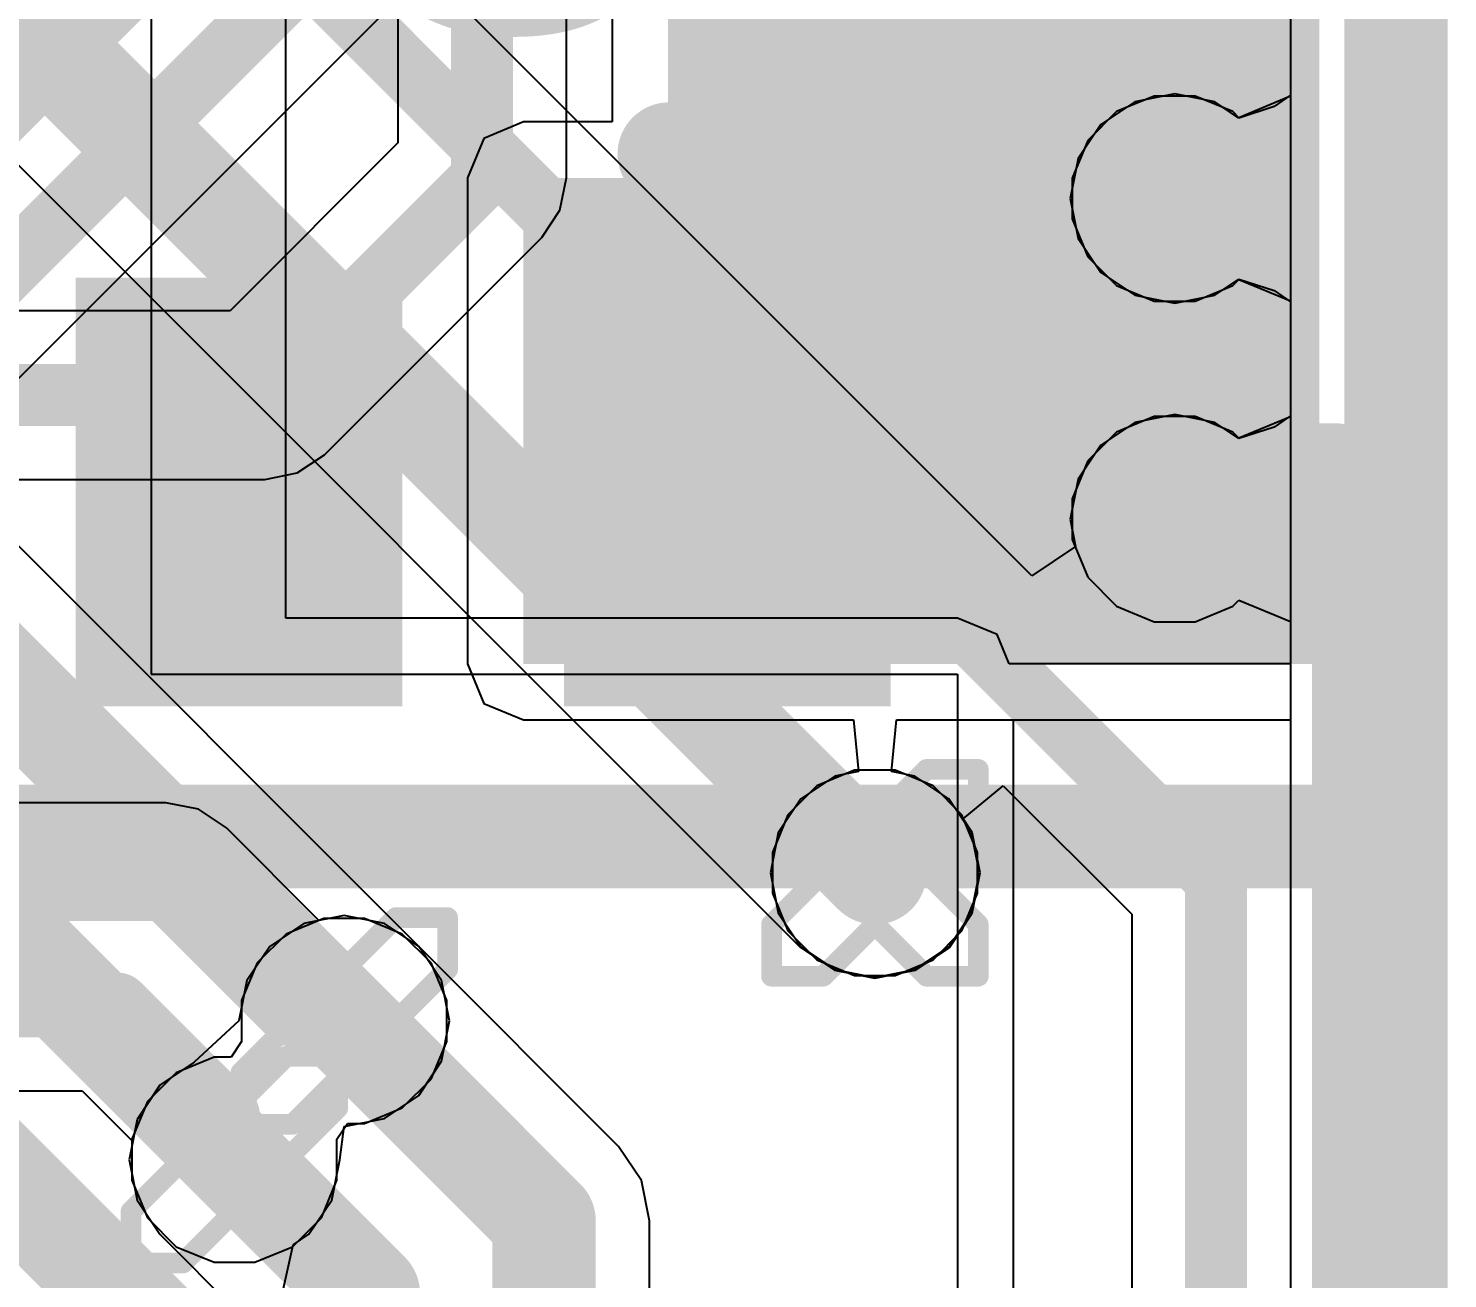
# Model space of a CAD drawing. Header units: inches. Extents: x 3 to 215, y 2 to 215.
# Drawn here: x 3.7501 to 3.8874, y 2.9535 to 3.0745 of the extents above; entities that cross this region are included whole.
import ezdxf

# ---------------------------------------------------------------- set-up
doc = ezdxf.new("R2010")
doc.units = ezdxf.units.IN
doc.header["$MEASUREMENT"] = 0
for name, color, linetype in [('Board_Outline', 56, 'Continuous'), ('Bottom Layer', 5, 'Continuous'), ('Bottom Overlay', 54, 'Continuous'), ('Bottom Paste', 16, 'Continuous'), ('Bottom Solder', 6, 'Continuous'), ('Dimension', 6, 'Continuous'), ('Drill Drawing', 1, 'Continuous'), ('Layer 1', 16, 'Continuous'), ('Layer 2', 76, 'Continuous'), ('Top Layer', 1, 'Continuous'), ('Via Holes', 16, 'Continuous')]:
    doc.layers.add(name, color=color, linetype=linetype)
doc.styles.add('Arial', font='', dxfattribs={"height": 0.2})
doc.styles.add('Arial_Bold', font='', dxfattribs={"height": 0.2})
doc.styles.get('Arial').set_extended_font_data('Arial')
doc.styles.get('Arial_Bold').set_extended_font_data('Arial', bold=True)

# ---------------------------------------------------------------- blocks, each defined once
blk = doc.blocks.new('0781710002_B_37')
at = {"layer": 'Bottom Layer'}
for points in [[(-0.011811, -0.0575787), (-0.011811, -0.0910433), (-0.035433, -0.0910433), (-0.035433, -0.0575787)], [(0.035433, -0.0575787), (0.035433, -0.0910433), (0.011811, -0.0910433), (0.011811, -0.0575787)]]:
    blk.add_hatch(color=5, dxfattribs=at).paths.add_polyline_path(points)
at = {"layer": 'Bottom Paste'}
for points in [[(-0.011811, -0.0575787), (-0.011811, -0.0910433), (-0.035433, -0.0910433), (-0.035433, -0.0575787)], [(0.035433, -0.0575787), (0.035433, -0.0910433), (0.011811, -0.0910433), (0.011811, -0.0575787)]]:
    blk.add_hatch(color=16, dxfattribs=at).paths.add_polyline_path(points)
at = {"layer": 'Bottom Solder'}
for points in [[(-0.007811, -0.0535787), (-0.007811, -0.0950433), (-0.039433, -0.0950433), (-0.039433, -0.0535787)], [(0.039433, -0.0535787), (0.039433, -0.0950433), (0.007811, -0.0950433), (0.007811, -0.0535787)]]:
    blk.add_hatch(color=6, dxfattribs=at).paths.add_polyline_path(points)
at = {"layer": 'Bottom Overlay'}
for points, const_width in [([(-0.0826772, 0.0463582), (-0.0826772, -0.0784449)], 0.005), ([(-0.0476378, -0.0784449), (-0.0826772, -0.0784449)], 0.005), ([(-0.024, -0.101), (-0.03, -0.107)], 0.01), ([(-0.018, -0.107), (-0.024, -0.101)], 0.01), ([(-0.018, -0.107), (-0.03, -0.107)], 0.01)]:
    blk.add_lwpolyline(points, dxfattribs=dict(at, const_width=const_width))
for points, const_width in [([(-0.0839272, -0.0784449, 1), (-0.0814272, -0.0784449, 1)], 0.0025), ([(-0.0839272, -0.0784449, 1), (-0.0814272, -0.0784449, 1)], 0.0025), ([(-0.0488878, -0.0784449, 1), (-0.0463878, -0.0784449, 1)], 0.0025), ([(-0.0265, -0.101, 1), (-0.0215, -0.101, 1)], 0.005), ([(-0.0265, -0.101, 1), (-0.0215, -0.101, 1)], 0.005), ([(-0.0325, -0.107, 1), (-0.0275, -0.107, 1)], 0.005), ([(-0.0325, -0.107, 1), (-0.0275, -0.107, 1)], 0.005), ([(-0.0205, -0.107, 1), (-0.0155, -0.107, 1)], 0.005), ([(-0.0205, -0.107, 1), (-0.0155, -0.107, 1)], 0.005)]:
    blk.add_lwpolyline(points, format="xyb", close=True, dxfattribs=dict(at, const_width=const_width))
blk = doc.blocks.new('C___0402_B_53')
at = {"layer": 'Bottom Layer'}
for points in [[(-0.0095, 0.0125), (-0.0095, -0.0125), (-0.0275, -0.0125), (-0.0275, 0.0125)], [(0.0275, 0.0125), (0.0275, -0.0125), (0.0095, -0.0125), (0.0095, 0.0125)]]:
    blk.add_hatch(color=5, dxfattribs=at).paths.add_polyline_path(points)
at = {"layer": 'Bottom Paste'}
for points in [[(-0.0095, 0.0125), (-0.0095, -0.0125), (-0.0275, -0.0125), (-0.0275, 0.0125)], [(0.0275, 0.0125), (0.0275, -0.0125), (0.0095, -0.0125), (0.0095, 0.0125)]]:
    blk.add_hatch(color=16, dxfattribs=at).paths.add_polyline_path(points)
at = {"layer": 'Bottom Solder'}
for points in [[(-0.0071378, 0.0148622), (-0.0071378, -0.0148622), (-0.0298622, -0.0148622), (-0.0298622, 0.0148622)], [(0.0298622, 0.0148622), (0.0298622, -0.0148622), (0.0071378, -0.0148622), (0.0071378, 0.0148622)]]:
    blk.add_hatch(color=6, dxfattribs=at).paths.add_polyline_path(points)
at = {"layer": 'Bottom Overlay', "const_width": 0.005}
for points in [[(-0.031, 0.016), (-0.011, 0.016)], [(-0.031, 0.016), (-0.031, -0.016)], [(0.011, 0.016), (0.031, 0.016)], [(0.031, 0.016), (0.031, -0.016)], [(-0.031, -0.016), (-0.011, -0.016)], [(0.011, -0.016), (0.031, -0.016)]]:
    blk.add_lwpolyline(points, dxfattribs=at)
at = {"layer": 'Bottom Overlay', "const_width": 0.0025}
for points in [[(-0.03225, 0.016, 1), (-0.02975, 0.016, 1)], [(-0.03225, 0.016, 1), (-0.02975, 0.016, 1)], [(-0.01225, 0.016, 1), (-0.00975, 0.016, 1)], [(0.00975, 0.016, 1), (0.01225, 0.016, 1)], [(0.02975, 0.016, 1), (0.03225, 0.016, 1)], [(0.02975, 0.016, 1), (0.03225, 0.016, 1)], [(-0.03225, -0.016, 1), (-0.02975, -0.016, 1)], [(-0.03225, -0.016, 1), (-0.02975, -0.016, 1)], [(-0.01225, -0.016, 1), (-0.00975, -0.016, 1)], [(0.00975, -0.016, 1), (0.01225, -0.016, 1)], [(0.02975, -0.016, 1), (0.03225, -0.016, 1)], [(0.02975, -0.016, 1), (0.03225, -0.016, 1)]]:
    blk.add_lwpolyline(points, format="xyb", close=True, dxfattribs=at)

msp = doc.modelspace()

# ---------------------------------------------------------------- hatches: boundary and pattern name
at = {"layer": 'Bottom Layer'}
for points in [[(3.812, 3.013), (3.875, 3.013), (3.875, 3.1), (3.812, 3.1)], [(3.798, 3.013), (3.875, 3.013), (3.875, 3.06), (3.798, 3.06)]]:
    msp.add_hatch(color=5, dxfattribs=at).paths.add_polyline_path(points)
h = msp.add_hatch(color=5, dxfattribs=at)
edge = h.paths.add_edge_path()
edge.add_arc((3.861, 3.058), 0.0049212, 0, 360)
h = msp.add_hatch(color=5, dxfattribs=at)
edge = h.paths.add_edge_path()
edge.add_arc((3.861, 3.027), 0.0049212, 0, 360)
h = msp.add_hatch(color=5, dxfattribs=at)
edge = h.paths.add_edge_path()
edge.add_arc((3.832, 2.992789), 0.0049212, 0, 360)
h = msp.add_hatch(color=5, dxfattribs=at)
edge = h.paths.add_edge_path()
edge.add_arc((3.7806637, 2.9784608), 0.0049212, 0, 360)
h = msp.add_hatch(color=5, dxfattribs=at)
edge = h.paths.add_edge_path()
edge.add_arc((3.7700415, 2.9650415), 0.0049212, 0, 360)
at = {"layer": 'Layer 1'}
h = msp.add_hatch(color=16, dxfattribs=at)
edge = h.paths.add_edge_path()
edge.add_arc((3.861, 3.058), 0.0049212, 0, 360)
h = msp.add_hatch(color=16, dxfattribs=at)
edge = h.paths.add_edge_path()
edge.add_arc((3.861, 3.027), 0.0049212, 0, 360)
h = msp.add_hatch(color=16, dxfattribs=at)
edge = h.paths.add_edge_path()
edge.add_arc((3.832, 2.992789), 0.0049212, 0, 360)
h = msp.add_hatch(color=16, dxfattribs=at)
edge = h.paths.add_edge_path()
edge.add_arc((3.7806637, 2.9784608), 0.0049212, 0, 360)
h = msp.add_hatch(color=16, dxfattribs=at)
edge = h.paths.add_edge_path()
edge.add_arc((3.7700415, 2.9650415), 0.0049212, 0, 360)
at = {"layer": 'Layer 2'}
h = msp.add_hatch(color=76, dxfattribs=at)
edge = h.paths.add_edge_path()
edge.add_arc((3.861, 3.058), 0.0049212, 0, 360)
h = msp.add_hatch(color=76, dxfattribs=at)
edge = h.paths.add_edge_path()
edge.add_arc((3.861, 3.027), 0.0049212, 0, 360)
h = msp.add_hatch(color=76, dxfattribs=at)
edge = h.paths.add_edge_path()
edge.add_arc((3.832, 2.992789), 0.0049212, 0, 360)
h = msp.add_hatch(color=76, dxfattribs=at)
edge = h.paths.add_edge_path()
edge.add_arc((3.7806637, 2.9784608), 0.0049212, 0, 360)
h = msp.add_hatch(color=76, dxfattribs=at)
edge = h.paths.add_edge_path()
edge.add_arc((3.7700415, 2.9650415), 0.0049212, 0, 360)
at = {"layer": 'Top Layer'}
h = msp.add_hatch(color=1, dxfattribs=at)
edge = h.paths.add_edge_path()
edge.add_arc((3.861, 3.058), 0.0049212, 0, 360)
h = msp.add_hatch(color=1, dxfattribs=at)
edge = h.paths.add_edge_path()
edge.add_arc((3.861, 3.027), 0.0049212, 0, 360)
h = msp.add_hatch(color=1, dxfattribs=at)
edge = h.paths.add_edge_path()
edge.add_arc((3.832, 2.992789), 0.0049212, 0, 360)
h = msp.add_hatch(color=1, dxfattribs=at)
edge = h.paths.add_edge_path()
edge.add_arc((3.7806637, 2.9784608), 0.0049212, 0, 360)
h = msp.add_hatch(color=1, dxfattribs=at)
edge = h.paths.add_edge_path()
edge.add_arc((3.7700415, 2.9650415), 0.0049212, 0, 360)
at = {"layer": 'Via Holes'}
h = msp.add_hatch(color=7, dxfattribs=at)
edge = h.paths.add_edge_path()
edge.add_arc((3.861, 3.058), 0.003937, 0, 360)
h = msp.add_hatch(color=7, dxfattribs=at)
edge = h.paths.add_edge_path()
edge.add_arc((3.861, 3.027), 0.003937, 0, 360)
h = msp.add_hatch(color=7, dxfattribs=at)
edge = h.paths.add_edge_path()
edge.add_arc((3.832, 2.992789), 0.003937, 0, 360)
h = msp.add_hatch(color=7, dxfattribs=at)
edge = h.paths.add_edge_path()
edge.add_arc((3.7806637, 2.9784608), 0.003937, 0, 360)
h = msp.add_hatch(color=7, dxfattribs=at)
edge = h.paths.add_edge_path()
edge.add_arc((3.7700415, 2.9650415), 0.003937, 0, 360)

# ---------------------------------------------------------------- linework, layer by layer
at = {"layer": 'Board_Outline', "const_width": 0.01}
msp.add_lwpolyline([(3.8824016, 2.6025984), (3.8824016, 3.39)], dxfattribs=at)
at = {"layer": 'Bottom Layer'}
for p, q in [((3.7086574, 3.000122), (3.801588, 3.0930527)), ((3.806588, 3.0909816), (3.806588, 3.065412)), ((3.798, 3.065412), (3.7941731, 3.0638269)), ((3.806588, 3.065412), (3.798, 3.065412)), ((3.7941731, 3.0638269), (3.792588, 3.06)), ((3.792588, 3.06), (3.792588, 3.013)), ((3.792588, 3.013), (3.7941731, 3.0091731)), ((3.7941731, 3.0091731), (3.798, 3.007588)), ((3.798, 3.007588), (3.8299157, 3.007588)), ((3.8299157, 3.007588), (3.8304081, 3.0025881)), ((3.8335919, 3.0025881), (3.8340843, 3.007588)), ((3.8340843, 3.007588), (3.8722062, 3.007588)), ((3.8722062, 3.007588), (3.8722062, 2.9481307)), ((3.8304081, 3.0025881), (3.8281289, 3.0021346)), ((3.8358711, 3.0021346), (3.8335919, 3.0025881)), ((3.8281289, 3.0021346), (3.8248472, 2.9999418)), ((3.8391528, 2.9999418), (3.8358711, 3.0021346)), ((3.8248472, 2.9999418), (3.8226544, 2.9966601)), ((3.8413456, 2.9966601), (3.8391528, 2.9999418)), ((3.8226544, 2.9966601), (3.8218844, 2.992789)), ((3.8421156, 2.992789), (3.8413456, 2.9966601)), ((3.8218844, 2.992789), (3.8226544, 2.9889179)), ((3.8413456, 2.9889179), (3.8421156, 2.992789)), ((3.8226544, 2.9889179), (3.8248472, 2.9856362)), ((3.8391528, 2.9856362), (3.8413456, 2.9889179)), ((3.7767619, 2.9878806), (3.7734541, 2.9856704)), ((3.7806637, 2.9886567), (3.7767619, 2.9878806)), ((3.7845655, 2.9878806), (3.7806637, 2.9886567)), ((3.7878733, 2.9856704), (3.7845655, 2.9878806)), ((3.7734541, 2.9856704), (3.7712439, 2.9823626)), ((3.8072097, 2.966334), (3.7878733, 2.9856704)), ((3.8248472, 2.9856362), (3.8281289, 2.9834434)), ((3.8358711, 2.9834434), (3.8391528, 2.9856362)), ((3.8281289, 2.9834434), (3.832, 2.9826734)), ((3.832, 2.9826734), (3.8358711, 2.9834434)), ((3.7712439, 2.9823626), (3.7704678, 2.9784609)), ((3.7704678, 2.9784609), (3.7661644, 2.9744662)), ((3.7661397, 2.9744613), (3.7628319, 2.9722511)), ((3.7661644, 2.9744662), (3.7661397, 2.9744613)), ((3.7628319, 2.9722511), (3.7606217, 2.9689433)), ((3.7606217, 2.9689433), (3.7598456, 2.9650415)), ((3.8094199, 2.9630262), (3.8072097, 2.966334)), ((3.7598456, 2.9650415), (3.7606217, 2.9611397)), ((3.810196, 2.9591244), (3.8094199, 2.9630262)), ((3.7606217, 2.9611397), (3.7628319, 2.9578319)), ((3.810196, 2.9265832), (3.810196, 2.9591244)), ((3.7628319, 2.9578319), (3.7628322, 2.9578317)), ((3.7628322, 2.9578317), (3.7728043, 2.9478596))]:
    msp.add_line(p, q, dxfattribs=at)
for points, const_width in [([(3.7094437, 3.028), (3.784, 3.1025563)], 0.006), ([(3.7028897, 3.0058897), (3.7991749, 3.1021749)], 0.006), ([(3.859, 3.025), (3.859, 3.085)], 0.008), ([(3.859, 3.025), (3.861, 3.023)], 0.008), ([(3.7806637, 2.9784608), (3.8000001, 2.9591244)], 0.01), ([(3.7700415, 2.9650415), (3.7700416, 2.9650415)], 0.01), ([(3.7700416, 2.9650415), (3.7830002, 2.9520829)], 0.01), ([(3.8000001, 2.9265832), (3.8000001, 2.9591244)], 0.01), ([(3.7830002, 2.9336247), (3.7830002, 2.9520829)], 0.01)]:
    msp.add_lwpolyline(points, dxfattribs=dict(at, const_width=const_width))
for points, const_width in [([(3.857, 3.025, 1), (3.861, 3.025, 1)], 0.004), ([(3.857, 3.025, 1), (3.861, 3.025, 1)], 0.004), ([(3.859, 3.023, 1), (3.863, 3.023, 1)], 0.004), ([(3.7781637, 2.9784608, 1), (3.7831637, 2.9784608, 1)], 0.005), ([(3.7675415, 2.9650415, 1), (3.7725415, 2.9650415, 1)], 0.005), ([(3.7675416, 2.9650415, 1), (3.7725416, 2.9650415, 1)], 0.005), ([(3.7675416, 2.9650415, 1), (3.7725416, 2.9650415, 1)], 0.005), ([(3.7975001, 2.9591244, 1), (3.8025001, 2.9591244, 1)], 0.005), ([(3.7975001, 2.9591244, 1), (3.8025001, 2.9591244, 1)], 0.005), ([(3.7805002, 2.9520829, 1), (3.7855002, 2.9520829, 1)], 0.005), ([(3.7805002, 2.9520829, 1), (3.7855002, 2.9520829, 1)], 0.005)]:
    msp.add_lwpolyline(points, format="xyb", close=True, dxfattribs=dict(at, const_width=const_width))
at = {"layer": 'Dimension', "const_width": 0.01}
msp.add_lwpolyline([(3.094, 2.9962993), (3.8824016, 2.9962992)], dxfattribs=at)
at = {"layer": 'Dimension', "const_width": 0.005}
msp.add_lwpolyline([(3.8799016, 2.9962992, 1), (3.8849016, 2.9962992, 1)], format="xyb", close=True, dxfattribs=at)
at = {"layer": 'Drill Drawing', "const_width": 0.002}
for points in [[(3.851, 3.063), (3.851, 3.068)], [(3.851, 3.068), (3.856, 3.068)], [(3.856, 3.068), (3.861, 3.063)], [(3.861, 3.063), (3.866, 3.068)], [(3.866, 3.068), (3.871, 3.068)], [(3.871, 3.063), (3.871, 3.068)], [(3.851, 3.063), (3.856, 3.058)], [(3.866, 3.058), (3.871, 3.063)], [(3.851, 3.053), (3.856, 3.058)], [(3.866, 3.058), (3.871, 3.053)], [(3.851, 3.048), (3.851, 3.053)], [(3.856, 3.048), (3.861, 3.053)], [(3.861, 3.053), (3.866, 3.048)], [(3.871, 3.048), (3.871, 3.053)], [(3.851, 3.048), (3.856, 3.048)], [(3.866, 3.048), (3.871, 3.048)], [(3.851, 3.032), (3.851, 3.037)], [(3.851, 3.037), (3.856, 3.037)], [(3.856, 3.037), (3.861, 3.032)], [(3.861, 3.032), (3.866, 3.037)], [(3.866, 3.037), (3.871, 3.037)], [(3.871, 3.032), (3.871, 3.037)], [(3.851, 3.032), (3.856, 3.027)], [(3.866, 3.027), (3.871, 3.032)], [(3.851, 3.022), (3.856, 3.027)], [(3.866, 3.027), (3.871, 3.022)], [(3.851, 3.017), (3.851, 3.022)], [(3.856, 3.017), (3.861, 3.022)], [(3.861, 3.022), (3.866, 3.017)], [(3.871, 3.017), (3.871, 3.022)], [(3.851, 3.017), (3.856, 3.017)], [(3.866, 3.017), (3.871, 3.017)], [(3.822, 2.997789), (3.822, 3.002789)], [(3.822, 3.002789), (3.827, 3.002789)], [(3.827, 3.002789), (3.832, 2.997789)], [(3.832, 2.997789), (3.837, 3.002789)], [(3.837, 3.002789), (3.842, 3.002789)], [(3.842, 2.997789), (3.842, 3.002789)], [(3.822, 2.997789), (3.827, 2.992789)], [(3.837, 2.992789), (3.842, 2.997789)], [(3.822, 2.987789), (3.827, 2.992789)], [(3.837, 2.992789), (3.842, 2.987789)], [(3.7706637, 2.9834608), (3.7706637, 2.9884608)], [(3.7706637, 2.9884608), (3.7756637, 2.9884608)], [(3.7756637, 2.9884608), (3.7806637, 2.9834608)], [(3.7806637, 2.9834608), (3.7856637, 2.9884608)], [(3.7856637, 2.9884608), (3.7906637, 2.9884608)], [(3.7906637, 2.9834608), (3.7906637, 2.9884608)], [(3.822, 2.982789), (3.822, 2.987789)], [(3.827, 2.982789), (3.832, 2.987789)], [(3.832, 2.987789), (3.837, 2.982789)], [(3.842, 2.982789), (3.842, 2.987789)], [(3.7706637, 2.9834608), (3.7756637, 2.9784608)], [(3.7856637, 2.9784608), (3.7906637, 2.9834608)], [(3.822, 2.982789), (3.827, 2.982789)], [(3.837, 2.982789), (3.842, 2.982789)], [(3.7706637, 2.9734608), (3.7756637, 2.9784608)], [(3.7856637, 2.9784608), (3.7906637, 2.9734608)], [(3.7600415, 2.9700415), (3.7600415, 2.9750415)], [(3.7600415, 2.9750415), (3.7650415, 2.9750415)], [(3.7650415, 2.9750415), (3.7700415, 2.9700415)], [(3.7700415, 2.9700415), (3.7750415, 2.9750415)], [(3.7750415, 2.9750415), (3.7800415, 2.9750415)], [(3.7800415, 2.9700415), (3.7800415, 2.9750415)], [(3.7706637, 2.9684608), (3.7706637, 2.9734608)], [(3.7756637, 2.9684608), (3.7806637, 2.9734608)], [(3.7806637, 2.9734608), (3.7856637, 2.9684608)], [(3.7906637, 2.9684608), (3.7906637, 2.9734608)], [(3.7600415, 2.9700415), (3.7650415, 2.9650415)], [(3.7750415, 2.9650415), (3.7800415, 2.9700415)], [(3.7706637, 2.9684608), (3.7756637, 2.9684608)], [(3.7856637, 2.9684608), (3.7906637, 2.9684608)], [(3.7600415, 2.9600415), (3.7650415, 2.9650415)], [(3.7750415, 2.9650415), (3.7800415, 2.9600415)], [(3.7600415, 2.9550415), (3.7600415, 2.9600415)], [(3.7650415, 2.9550415), (3.7700415, 2.9600415)], [(3.7700415, 2.9600415), (3.7750415, 2.9550415)], [(3.7800415, 2.9550415), (3.7800415, 2.9600415)], [(3.7600415, 2.9550415), (3.7650415, 2.9550415)], [(3.7750415, 2.9550415), (3.7800415, 2.9550415)]]:
    msp.add_lwpolyline(points, dxfattribs=at)
at = {"layer": 'Drill Drawing', "const_width": 0.001}
for points in [[(3.8505, 3.068, 1), (3.8515, 3.068, 1)], [(3.8505, 3.068, 1), (3.8515, 3.068, 1)], [(3.8555, 3.068, 1), (3.8565, 3.068, 1)], [(3.8555, 3.068, 1), (3.8565, 3.068, 1)], [(3.8655, 3.068, 1), (3.8665, 3.068, 1)], [(3.8655, 3.068, 1), (3.8665, 3.068, 1)], [(3.8705, 3.068, 1), (3.8715, 3.068, 1)], [(3.8705, 3.068, 1), (3.8715, 3.068, 1)], [(3.8505, 3.063, 1), (3.8515, 3.063, 1)], [(3.8505, 3.063, 1), (3.8515, 3.063, 1)], [(3.8605, 3.063, 1), (3.8615, 3.063, 1)], [(3.8605, 3.063, 1), (3.8615, 3.063, 1)], [(3.8705, 3.063, 1), (3.8715, 3.063, 1)], [(3.8705, 3.063, 1), (3.8715, 3.063, 1)], [(3.8555, 3.058, 1), (3.8565, 3.058, 1)], [(3.8555, 3.058, 1), (3.8565, 3.058, 1)], [(3.8655, 3.058, 1), (3.8665, 3.058, 1)], [(3.8655, 3.058, 1), (3.8665, 3.058, 1)], [(3.8505, 3.053, 1), (3.8515, 3.053, 1)], [(3.8505, 3.053, 1), (3.8515, 3.053, 1)], [(3.8605, 3.053, 1), (3.8615, 3.053, 1)], [(3.8605, 3.053, 1), (3.8615, 3.053, 1)], [(3.8705, 3.053, 1), (3.8715, 3.053, 1)], [(3.8705, 3.053, 1), (3.8715, 3.053, 1)], [(3.8505, 3.048, 1), (3.8515, 3.048, 1)], [(3.8505, 3.048, 1), (3.8515, 3.048, 1)], [(3.8555, 3.048, 1), (3.8565, 3.048, 1)], [(3.8555, 3.048, 1), (3.8565, 3.048, 1)], [(3.8655, 3.048, 1), (3.8665, 3.048, 1)], [(3.8655, 3.048, 1), (3.8665, 3.048, 1)], [(3.8705, 3.048, 1), (3.8715, 3.048, 1)], [(3.8705, 3.048, 1), (3.8715, 3.048, 1)], [(3.8505, 3.037, 1), (3.8515, 3.037, 1)], [(3.8505, 3.037, 1), (3.8515, 3.037, 1)], [(3.8555, 3.037, 1), (3.8565, 3.037, 1)], [(3.8555, 3.037, 1), (3.8565, 3.037, 1)], [(3.8655, 3.037, 1), (3.8665, 3.037, 1)], [(3.8655, 3.037, 1), (3.8665, 3.037, 1)], [(3.8705, 3.037, 1), (3.8715, 3.037, 1)], [(3.8705, 3.037, 1), (3.8715, 3.037, 1)], [(3.8505, 3.032, 1), (3.8515, 3.032, 1)], [(3.8505, 3.032, 1), (3.8515, 3.032, 1)], [(3.8605, 3.032, 1), (3.8615, 3.032, 1)], [(3.8605, 3.032, 1), (3.8615, 3.032, 1)], [(3.8705, 3.032, 1), (3.8715, 3.032, 1)], [(3.8705, 3.032, 1), (3.8715, 3.032, 1)], [(3.8555, 3.027, 1), (3.8565, 3.027, 1)], [(3.8555, 3.027, 1), (3.8565, 3.027, 1)], [(3.8655, 3.027, 1), (3.8665, 3.027, 1)], [(3.8655, 3.027, 1), (3.8665, 3.027, 1)], [(3.8505, 3.022, 1), (3.8515, 3.022, 1)], [(3.8505, 3.022, 1), (3.8515, 3.022, 1)], [(3.8605, 3.022, 1), (3.8615, 3.022, 1)], [(3.8605, 3.022, 1), (3.8615, 3.022, 1)], [(3.8705, 3.022, 1), (3.8715, 3.022, 1)], [(3.8705, 3.022, 1), (3.8715, 3.022, 1)], [(3.8505, 3.017, 1), (3.8515, 3.017, 1)], [(3.8505, 3.017, 1), (3.8515, 3.017, 1)], [(3.8555, 3.017, 1), (3.8565, 3.017, 1)], [(3.8555, 3.017, 1), (3.8565, 3.017, 1)], [(3.8655, 3.017, 1), (3.8665, 3.017, 1)], [(3.8655, 3.017, 1), (3.8665, 3.017, 1)], [(3.8705, 3.017, 1), (3.8715, 3.017, 1)], [(3.8705, 3.017, 1), (3.8715, 3.017, 1)], [(3.8215, 3.002789, 1), (3.8225, 3.002789, 1)], [(3.8215, 3.002789, 1), (3.8225, 3.002789, 1)], [(3.8265, 3.002789, 1), (3.8275, 3.002789, 1)], [(3.8265, 3.002789, 1), (3.8275, 3.002789, 1)], [(3.8365, 3.002789, 1), (3.8375, 3.002789, 1)], [(3.8365, 3.002789, 1), (3.8375, 3.002789, 1)], [(3.8415, 3.002789, 1), (3.8425, 3.002789, 1)], [(3.8415, 3.002789, 1), (3.8425, 3.002789, 1)], [(3.8215, 2.997789, 1), (3.8225, 2.997789, 1)], [(3.8215, 2.997789, 1), (3.8225, 2.997789, 1)], [(3.8315, 2.997789, 1), (3.8325, 2.997789, 1)], [(3.8315, 2.997789, 1), (3.8325, 2.997789, 1)], [(3.8415, 2.997789, 1), (3.8425, 2.997789, 1)], [(3.8415, 2.997789, 1), (3.8425, 2.997789, 1)], [(3.8265, 2.992789, 1), (3.8275, 2.992789, 1)], [(3.8265, 2.992789, 1), (3.8275, 2.992789, 1)], [(3.8365, 2.992789, 1), (3.8375, 2.992789, 1)], [(3.8365, 2.992789, 1), (3.8375, 2.992789, 1)], [(3.7701637, 2.9884608, 1), (3.7711637, 2.9884608, 1)], [(3.7701637, 2.9884608, 1), (3.7711637, 2.9884608, 1)], [(3.7751637, 2.9884608, 1), (3.7761637, 2.9884608, 1)], [(3.7751637, 2.9884608, 1), (3.7761637, 2.9884608, 1)], [(3.7851637, 2.9884608, 1), (3.7861637, 2.9884608, 1)], [(3.7851637, 2.9884608, 1), (3.7861637, 2.9884608, 1)], [(3.7901637, 2.9884608, 1), (3.7911637, 2.9884608, 1)], [(3.7901637, 2.9884608, 1), (3.7911637, 2.9884608, 1)], [(3.8215, 2.987789, 1), (3.8225, 2.987789, 1)], [(3.8215, 2.987789, 1), (3.8225, 2.987789, 1)], [(3.8315, 2.987789, 1), (3.8325, 2.987789, 1)], [(3.8315, 2.987789, 1), (3.8325, 2.987789, 1)], [(3.8415, 2.987789, 1), (3.8425, 2.987789, 1)], [(3.8415, 2.987789, 1), (3.8425, 2.987789, 1)], [(3.7701637, 2.9834608, 1), (3.7711637, 2.9834608, 1)], [(3.7701637, 2.9834608, 1), (3.7711637, 2.9834608, 1)], [(3.7801637, 2.9834608, 1), (3.7811637, 2.9834608, 1)], [(3.7801637, 2.9834608, 1), (3.7811637, 2.9834608, 1)], [(3.7901637, 2.9834608, 1), (3.7911637, 2.9834608, 1)], [(3.7901637, 2.9834608, 1), (3.7911637, 2.9834608, 1)], [(3.8215, 2.982789, 1), (3.8225, 2.982789, 1)], [(3.8215, 2.982789, 1), (3.8225, 2.982789, 1)], [(3.8265, 2.982789, 1), (3.8275, 2.982789, 1)], [(3.8265, 2.982789, 1), (3.8275, 2.982789, 1)], [(3.8365, 2.982789, 1), (3.8375, 2.982789, 1)], [(3.8365, 2.982789, 1), (3.8375, 2.982789, 1)], [(3.8415, 2.982789, 1), (3.8425, 2.982789, 1)], [(3.8415, 2.982789, 1), (3.8425, 2.982789, 1)], [(3.7751637, 2.9784608, 1), (3.7761637, 2.9784608, 1)], [(3.7751637, 2.9784608, 1), (3.7761637, 2.9784608, 1)], [(3.7851637, 2.9784608, 1), (3.7861637, 2.9784608, 1)], [(3.7851637, 2.9784608, 1), (3.7861637, 2.9784608, 1)], [(3.7595415, 2.9750415, 1), (3.7605415, 2.9750415, 1)], [(3.7595415, 2.9750415, 1), (3.7605415, 2.9750415, 1)], [(3.7645415, 2.9750415, 1), (3.7655415, 2.9750415, 1)], [(3.7645415, 2.9750415, 1), (3.7655415, 2.9750415, 1)], [(3.7745415, 2.9750415, 1), (3.7755415, 2.9750415, 1)], [(3.7745415, 2.9750415, 1), (3.7755415, 2.9750415, 1)], [(3.7795415, 2.9750415, 1), (3.7805415, 2.9750415, 1)], [(3.7795415, 2.9750415, 1), (3.7805415, 2.9750415, 1)], [(3.7701637, 2.9734608, 1), (3.7711637, 2.9734608, 1)], [(3.7701637, 2.9734608, 1), (3.7711637, 2.9734608, 1)], [(3.7801637, 2.9734608, 1), (3.7811637, 2.9734608, 1)], [(3.7801637, 2.9734608, 1), (3.7811637, 2.9734608, 1)], [(3.7901637, 2.9734608, 1), (3.7911637, 2.9734608, 1)], [(3.7901637, 2.9734608, 1), (3.7911637, 2.9734608, 1)], [(3.7595415, 2.9700415, 1), (3.7605415, 2.9700415, 1)], [(3.7595415, 2.9700415, 1), (3.7605415, 2.9700415, 1)], [(3.7695415, 2.9700415, 1), (3.7705415, 2.9700415, 1)], [(3.7695415, 2.9700415, 1), (3.7705415, 2.9700415, 1)], [(3.7795415, 2.9700415, 1), (3.7805415, 2.9700415, 1)], [(3.7795415, 2.9700415, 1), (3.7805415, 2.9700415, 1)], [(3.7701637, 2.9684608, 1), (3.7711637, 2.9684608, 1)], [(3.7701637, 2.9684608, 1), (3.7711637, 2.9684608, 1)], [(3.7751637, 2.9684608, 1), (3.7761637, 2.9684608, 1)], [(3.7751637, 2.9684608, 1), (3.7761637, 2.9684608, 1)], [(3.7851637, 2.9684608, 1), (3.7861637, 2.9684608, 1)], [(3.7851637, 2.9684608, 1), (3.7861637, 2.9684608, 1)], [(3.7901637, 2.9684608, 1), (3.7911637, 2.9684608, 1)], [(3.7901637, 2.9684608, 1), (3.7911637, 2.9684608, 1)], [(3.7645415, 2.9650415, 1), (3.7655415, 2.9650415, 1)], [(3.7645415, 2.9650415, 1), (3.7655415, 2.9650415, 1)], [(3.7745415, 2.9650415, 1), (3.7755415, 2.9650415, 1)], [(3.7745415, 2.9650415, 1), (3.7755415, 2.9650415, 1)], [(3.7595415, 2.9600415, 1), (3.7605415, 2.9600415, 1)], [(3.7595415, 2.9600415, 1), (3.7605415, 2.9600415, 1)], [(3.7695415, 2.9600415, 1), (3.7705415, 2.9600415, 1)], [(3.7695415, 2.9600415, 1), (3.7705415, 2.9600415, 1)], [(3.7795415, 2.9600415, 1), (3.7805415, 2.9600415, 1)], [(3.7795415, 2.9600415, 1), (3.7805415, 2.9600415, 1)], [(3.7595415, 2.9550415, 1), (3.7605415, 2.9550415, 1)], [(3.7595415, 2.9550415, 1), (3.7605415, 2.9550415, 1)], [(3.7645415, 2.9550415, 1), (3.7655415, 2.9550415, 1)], [(3.7645415, 2.9550415, 1), (3.7655415, 2.9550415, 1)], [(3.7745415, 2.9550415, 1), (3.7755415, 2.9550415, 1)], [(3.7745415, 2.9550415, 1), (3.7755415, 2.9550415, 1)], [(3.7795415, 2.9550415, 1), (3.7805415, 2.9550415, 1)], [(3.7795415, 2.9550415, 1), (3.7805415, 2.9550415, 1)]]:
    msp.add_lwpolyline(points, format="xyb", close=True, dxfattribs=at)
at = {"layer": 'Layer 1'}
for p, q in [((3.775, 3.0174121), (3.775, 3.153)), ((3.8722062, 3.1151044), (3.8722062, 3.013)), ((3.762, 3.0991132), (3.762, 3.0120001)), ((3.84, 3.017412), (3.775, 3.0174121)), ((3.8438269, 3.0158269), (3.84, 3.017412)), ((3.8449978, 3.013), (3.8438269, 3.0158269)), ((3.8722062, 3.013), (3.8449978, 3.013)), ((3.762, 3.0120001), (3.84, 3.012)), ((3.84, 3.012), (3.84, 2.889)), ((3.845412, 2.889), (3.845412, 3.007588)), ((3.845412, 3.007588), (3.8722062, 3.007588)), ((3.8722062, 3.007588), (3.8722062, 2.9481658)), ((3.763408, 2.9995614), (3.6992681, 2.9995614)), ((3.7665818, 2.9989301), (3.763408, 2.9995614)), ((3.7692723, 2.9971323), (3.7665818, 2.9989301)), ((3.7782181, 2.9881865), (3.7692723, 2.9971323)), ((3.7786902, 2.988382), (3.7782181, 2.9881865)), ((3.7826372, 2.988382), (3.7786902, 2.988382)), ((3.7862836, 2.9868716), (3.7826372, 2.988382)), ((3.7890745, 2.9840807), (3.7862836, 2.9868716)), ((3.7905849, 2.9804343), (3.7890745, 2.9840807)), ((3.7905849, 2.9764873), (3.7905849, 2.9804343)), ((3.7890745, 2.9728409), (3.7905849, 2.9764873)), ((3.7862836, 2.97005), (3.7890745, 2.9728409)), ((3.7073706, 2.9717066), (3.7553055, 2.9717066)), ((3.7553055, 2.9717066), (3.7601203, 2.9668918)), ((3.7826372, 2.9685396), (3.7862836, 2.97005)), ((3.7799627, 2.9670149), (3.7809815, 2.9685396)), ((3.7809815, 2.9685396), (3.7826372, 2.9685396)), ((3.7601203, 2.9668918), (3.7601203, 2.963068)), ((3.7799627, 2.963068), (3.7799627, 2.9670149)), ((3.7601203, 2.963068), (3.7616307, 2.9594216)), ((3.7784523, 2.9594216), (3.7799627, 2.963068)), ((3.7616307, 2.9594216), (3.7644216, 2.9566307)), ((3.7756614, 2.9566307), (3.7784523, 2.9594216)), ((3.7644216, 2.9566307), (3.768068, 2.9551203)), ((3.772015, 2.9551203), (3.7756614, 2.9566307)), ((3.768068, 2.9551203), (3.772015, 2.9551203))]:
    msp.add_line(p, q, dxfattribs=at)
at = {"layer": 'Layer 1', "const_width": 0.006268}
for points in [[(3.6992681, 2.991268), (3.763408, 2.991268)], [(3.763408, 2.991268), (3.7755313, 2.9791447)], [(3.7039354, 2.98), (3.7587407, 2.98)], [(3.7587407, 2.98), (3.7693576, 2.9693831)], [(3.7755313, 2.9791447), (3.7799798, 2.9791447)], [(3.7799798, 2.9791447), (3.7806637, 2.9784608)], [(3.7693576, 2.9657254), (3.7693576, 2.9693831)], [(3.7693576, 2.9657254), (3.7700415, 2.9650415)]]:
    msp.add_lwpolyline(points, dxfattribs=at)
at = {"layer": 'Layer 1', "const_width": 0.003134}
for points in [[(3.761841, 2.991268, 1), (3.764975, 2.991268, 1)], [(3.761841, 2.991268, 1), (3.764975, 2.991268, 1)], [(3.7571737, 2.98, 1), (3.7603077, 2.98, 1)], [(3.7571737, 2.98, 1), (3.7603077, 2.98, 1)], [(3.7739643, 2.9791447, 1), (3.7770983, 2.9791447, 1)], [(3.7739643, 2.9791447, 1), (3.7770983, 2.9791447, 1)], [(3.7784128, 2.9791447, 1), (3.7815468, 2.9791447, 1)], [(3.7784128, 2.9791447, 1), (3.7815468, 2.9791447, 1)], [(3.7790967, 2.9784608, 1), (3.7822307, 2.9784608, 1)], [(3.7677906, 2.9693831, 1), (3.7709246, 2.9693831, 1)], [(3.7677906, 2.9693831, 1), (3.7709246, 2.9693831, 1)], [(3.7677906, 2.9657254, 1), (3.7709246, 2.9657254, 1)], [(3.7677906, 2.9657254, 1), (3.7709246, 2.9657254, 1)], [(3.7684745, 2.9650415, 1), (3.7716085, 2.9650415, 1)]]:
    msp.add_lwpolyline(points, format="xyb", close=True, dxfattribs=at)
at = {"layer": 'Layer 2'}
for p, q in [((3.7858433, 3.2206214), (3.7858433, 3.0633786)), ((3.8021567, 3.0600005), (3.8021567, 3.1528122)), ((3.8722062, 3.0791044), (3.8722062, 3.0678956)), ((3.8590265, 3.0679212), (3.8553801, 3.0664108)), ((3.8629735, 3.0679212), (3.8590265, 3.0679212)), ((3.8666199, 3.0664108), (3.8629735, 3.0679212)), ((3.8722062, 3.0678956), (3.8672062, 3.0658245)), ((3.8553801, 3.0664108), (3.8525892, 3.0636199)), ((3.8672062, 3.0658245), (3.8666199, 3.0664108)), ((3.7858433, 3.0633786), (3.7696213, 3.0471567)), ((3.8525892, 3.0636199), (3.8510788, 3.0599735)), ((3.8015358, 3.0568786), (3.8021568, 3.06)), ((3.8021568, 3.06), (3.8021567, 3.0600005)), ((3.8510788, 3.0599735), (3.8510788, 3.0560265)), ((3.7997677, 3.0542323), (3.8015358, 3.0568786)), ((3.8510788, 3.0560265), (3.8525892, 3.0523801)), ((3.7787677, 3.0332323), (3.7997674, 3.0542321)), ((3.7997674, 3.0542321), (3.7997677, 3.0542323)), ((3.8525892, 3.0523801), (3.8553801, 3.0495892)), ((3.8553801, 3.0495892), (3.8590265, 3.0480788)), ((3.8629735, 3.0480788), (3.8666199, 3.0495892)), ((3.8666199, 3.0495892), (3.8672062, 3.0501755)), ((3.8672062, 3.0501755), (3.8722062, 3.0481044)), ((3.8590265, 3.0480788), (3.8629735, 3.0480788)), ((3.8722062, 3.0481044), (3.8722062, 3.0368956)), ((3.7696213, 3.0471567), (3.7238648, 3.0471567)), ((3.8590265, 3.0369212), (3.8553801, 3.0354108)), ((3.8629735, 3.0369212), (3.8590265, 3.0369212)), ((3.8666199, 3.0354108), (3.8629735, 3.0369212)), ((3.8722062, 3.0368956), (3.8672062, 3.0348245)), ((3.8553801, 3.0354108), (3.8525892, 3.0326199)), ((3.8672062, 3.0348245), (3.8666199, 3.0354108)), ((3.7761215, 3.0314642), (3.7787677, 3.0332323)), ((3.773, 3.0308432), (3.7761215, 3.0314642)), ((3.8525892, 3.0326199), (3.8510788, 3.0289735)), ((3.1978819, 3.0308433), (3.7729995, 3.0308433)), ((3.7729995, 3.0308433), (3.773, 3.0308432)), ((3.8510788, 3.0289735), (3.8510788, 3.0250265)), ((3.8510788, 3.0250265), (3.8525892, 3.0213801)), ((3.8525892, 3.0213801), (3.8553801, 3.0185892)), ((3.8666199, 3.0185892), (3.8672062, 3.0191755)), ((3.8672062, 3.0191755), (3.8722062, 3.0171044)), ((3.8553801, 3.0185892), (3.8590265, 3.0170788)), ((3.8629735, 3.0170788), (3.8666199, 3.0185892)), ((3.8590265, 3.0170788), (3.8629735, 3.0170788)), ((3.8722062, 3.0171044), (3.8722062, 2.8485332)), ((3.8300265, 3.0027102), (3.8263801, 3.0011998)), ((3.8339735, 3.0027102), (3.8300265, 3.0027102)), ((3.8376199, 3.0011998), (3.8339735, 3.0027102)), ((3.8263801, 3.0011998), (3.8235892, 2.9984089)), ((3.8404108, 2.9984089), (3.8376199, 3.0011998)), ((3.8235892, 2.9984089), (3.8220788, 2.9947625)), ((3.8419212, 2.9947625), (3.8404108, 2.9984089)), ((3.8220788, 2.9947625), (3.8220788, 2.9908155)), ((3.8419212, 2.9908155), (3.8419212, 2.9947625)), ((3.8220788, 2.9908155), (3.8235892, 2.9871691)), ((3.8404108, 2.9871691), (3.8419212, 2.9908155)), ((3.7786902, 2.988382), (3.7750438, 2.9868716)), ((3.7826372, 2.988382), (3.7786902, 2.988382)), ((3.7862836, 2.9868716), (3.7826372, 2.988382)), ((3.7750438, 2.9868716), (3.7722529, 2.9840807)), ((3.7890745, 2.9840807), (3.7862836, 2.9868716)), ((3.8235892, 2.9871691), (3.8263801, 2.9843782)), ((3.8376199, 2.9843782), (3.8404108, 2.9871691)), ((3.7722529, 2.9840807), (3.7707425, 2.9804343)), ((3.7905849, 2.9804343), (3.7890745, 2.9840807)), ((3.8263801, 2.9843782), (3.8300265, 2.9828678)), ((3.8339735, 2.9828678), (3.8376199, 2.9843782)), ((3.8300265, 2.9828678), (3.8339735, 2.9828678)), ((3.7707425, 2.9804343), (3.7707425, 2.9764874)), ((3.7905849, 2.9764873), (3.7905849, 2.9804343)), ((3.7707425, 2.9764874), (3.7697237, 2.9749627)), ((3.7890745, 2.9728409), (3.7905849, 2.9764873)), ((3.768068, 2.9749627), (3.7644216, 2.9734523)), ((3.7697237, 2.9749627), (3.768068, 2.9749627)), ((3.7644216, 2.9734523), (3.7616307, 2.9706614)), ((3.7862836, 2.97005), (3.7890745, 2.9728409)), ((3.7616307, 2.9706614), (3.7601203, 2.967015)), ((3.7826372, 2.9685396), (3.7862836, 2.97005)), ((3.7799627, 2.9670149), (3.7809815, 2.9685396)), ((3.7809815, 2.9685396), (3.7826372, 2.9685396)), ((3.7601203, 2.967015), (3.7601203, 2.963068)), ((3.7799627, 2.963068), (3.7799627, 2.9670149)), ((3.7601203, 2.963068), (3.7616307, 2.9594216)), ((3.7784523, 2.9594216), (3.7799627, 2.963068)), ((3.7616307, 2.9594216), (3.7644216, 2.9566307)), ((3.7756614, 2.9566307), (3.7784523, 2.9594216)), ((3.7644216, 2.9566307), (3.768068, 2.9551203)), ((3.772015, 2.9551203), (3.7756614, 2.9566307)), ((3.768068, 2.9551203), (3.772015, 2.9551203))]:
    msp.add_line(p, q, dxfattribs=at)
at = {"layer": 'Layer 2', "const_width": 0.006}
for points in [[(3.794, 3.06), (3.794, 3.224)], [(3.773, 3.039), (3.794, 3.06)], [(3.192418, 3.039), (3.773, 3.039)]]:
    msp.add_lwpolyline(points, dxfattribs=at)
at = {"layer": 'Layer 2', "const_width": 0.003}
for points in [[(3.7925, 3.06, 1), (3.7955, 3.06, 1)], [(3.7925, 3.06, 1), (3.7955, 3.06, 1)], [(3.7715, 3.039, 1), (3.7745, 3.039, 1)], [(3.7715, 3.039, 1), (3.7745, 3.039, 1)]]:
    msp.add_lwpolyline(points, format="xyb", close=True, dxfattribs=at)
at = {"layer": 'Top Layer'}
for p, q in [((3.8471812, 3.0215088), (3.7703457, 3.0983443)), ((3.8722062, 3.0789998), (3.8722062, 3.0680002)), ((3.7359837, 3.0743861), (3.8247904, 2.9855794)), ((3.8571289, 3.0673456), (3.8538472, 3.0651528)), ((3.861, 3.0681156), (3.8571289, 3.0673456)), ((3.8648711, 3.0673456), (3.861, 3.0681156)), ((3.8672062, 3.0657853), (3.8648711, 3.0673456)), ((3.8722062, 3.0680002), (3.8706269, 3.0668908)), ((3.8706269, 3.0668908), (3.8672062, 3.0657853)), ((3.8538472, 3.0651528), (3.8516544, 3.0618711)), ((3.8516544, 3.0618711), (3.8508844, 3.058)), ((3.8508844, 3.058), (3.8516544, 3.0541289)), ((3.8516544, 3.0541289), (3.8538472, 3.0508472)), ((3.8538472, 3.0508472), (3.8571289, 3.0486544)), ((3.8648711, 3.0486544), (3.8672062, 3.0502147)), ((3.8672062, 3.0502147), (3.8706269, 3.0491092)), ((3.8571289, 3.0486544), (3.861, 3.0478844)), ((3.861, 3.0478844), (3.8648711, 3.0486544)), ((3.8706269, 3.0491092), (3.8722062, 3.0479998)), ((3.8722062, 3.0479998), (3.8722062, 3.0370002)), ((3.861, 3.0371156), (3.8571289, 3.0363456)), ((3.8648711, 3.0363456), (3.861, 3.0371156)), ((3.8722062, 3.0370002), (3.8706269, 3.0358908)), ((3.8571289, 3.0363456), (3.8538472, 3.0341528)), ((3.8672062, 3.0347853), (3.8648711, 3.0363456)), ((3.8706269, 3.0358908), (3.8672062, 3.0347853)), ((3.8538472, 3.0341528), (3.8516544, 3.0308711)), ((3.7878733, 2.9856704), (3.7421496, 3.0313941)), ((3.8516544, 3.0308711), (3.8508844, 3.027)), ((3.8508844, 3.027), (3.8514116, 3.0243495)), ((3.8514116, 3.0243495), (3.8471812, 3.0215088)), ((3.8405388, 2.9980093), (3.8444226, 3.0011966)), ((3.8444226, 3.0011966), (3.8568433, 2.9887759)), ((3.8414198, 2.9966908), (3.8405388, 2.9980093)), ((3.8421959, 2.992789), (3.8414198, 2.9966908)), ((3.8414198, 2.9888872), (3.8421959, 2.992789)), ((3.8392096, 2.9855794), (3.8414198, 2.9888872)), ((3.8568433, 2.9887759), (3.8568433, 2.9406504)), ((3.7900835, 2.9823626), (3.7878733, 2.9856704)), ((3.8247904, 2.9855794), (3.8280982, 2.9833692)), ((3.8359018, 2.9833692), (3.8392096, 2.9855794)), ((3.8280982, 2.9833692), (3.832, 2.9825931)), ((3.832, 2.9825931), (3.8359018, 2.9833692)), ((3.7908596, 2.9784608), (3.7900835, 2.9823626)), ((3.7900835, 2.974559), (3.7908596, 2.9784608)), ((3.7878733, 2.9712512), (3.7900835, 2.974559)), ((3.7845655, 2.969041), (3.7878733, 2.9712512)), ((3.7802374, 2.9650414), (3.7806638, 2.9682649)), ((3.7806638, 2.9682649), (3.7845655, 2.969041)), ((3.7794613, 2.9611397), (3.7802374, 2.9650414)), ((3.7772511, 2.9578319), (3.7794613, 2.9611397)), ((3.7757219, 2.9568101), (3.7772511, 2.9578319)), ((3.7744485, 2.9510123), (3.7757219, 2.9568101))]:
    msp.add_line(p, q, dxfattribs=at)
for points, const_width in [([(3.762189, 3.0949656), (3.865, 2.9921546)], 0.006), ([(3.740207, 3.084582), (3.832, 2.992789)], 0.01), ([(3.73494, 3.0241845), (3.7806637, 2.9784608)], 0.01), ([(3.7278986, 3.0071845), (3.7700415, 2.9650416)], 0.01), ([(3.865, 2.935), (3.865, 2.9921546)], 0.006), ([(3.7262269, 2.9848145), (3.7629999, 2.9480415)], 0.01), ([(3.7700415, 2.9650415), (3.7700415, 2.9650416)], 0.01)]:
    msp.add_lwpolyline(points, dxfattribs=dict(at, const_width=const_width))
for points, const_width in [([(3.8295, 2.992789, 1), (3.8345, 2.992789, 1)], 0.005), ([(3.8635, 2.9921546, 1), (3.8665, 2.9921546, 1)], 0.003), ([(3.8635, 2.9921546, 1), (3.8665, 2.9921546, 1)], 0.003), ([(3.7781637, 2.9784608, 1), (3.7831637, 2.9784608, 1)], 0.005), ([(3.7675415, 2.9650416, 1), (3.7725415, 2.9650416, 1)], 0.005), ([(3.7675415, 2.9650416, 1), (3.7725415, 2.9650416, 1)], 0.005), ([(3.7675415, 2.9650415, 1), (3.7725415, 2.9650415, 1)], 0.005)]:
    msp.add_lwpolyline(points, format="xyb", close=True, dxfattribs=dict(at, const_width=const_width))

# ---------------------------------------------------------------- block references
for name, p, rotation in [('C___0402_B_53', (3.842, 3.107), 90), ('0781710002_B_37', (3.7941024, 2.955311), 180)]:
    msp.add_blockref(name, p, dxfattribs=dict(rotation=rotation))

# ---------------------------------------------------------------- texts
at = {"layer": 'Bottom Overlay', "text_generation_flag": 2}
for s, height, rotation, style, p in [('C12', 0.03, 270, 'Arial', (3.7820049, 3.0715122)), ('+VE', 0.022, 360, 'Arial_Bold', (3.8737796, 3.0367559))]:
    msp.add_text(s, height=height, rotation=rotation, dxfattribs=dict(at, style=style)).set_placement(p)

doc.saveas('drawing.dxf')
